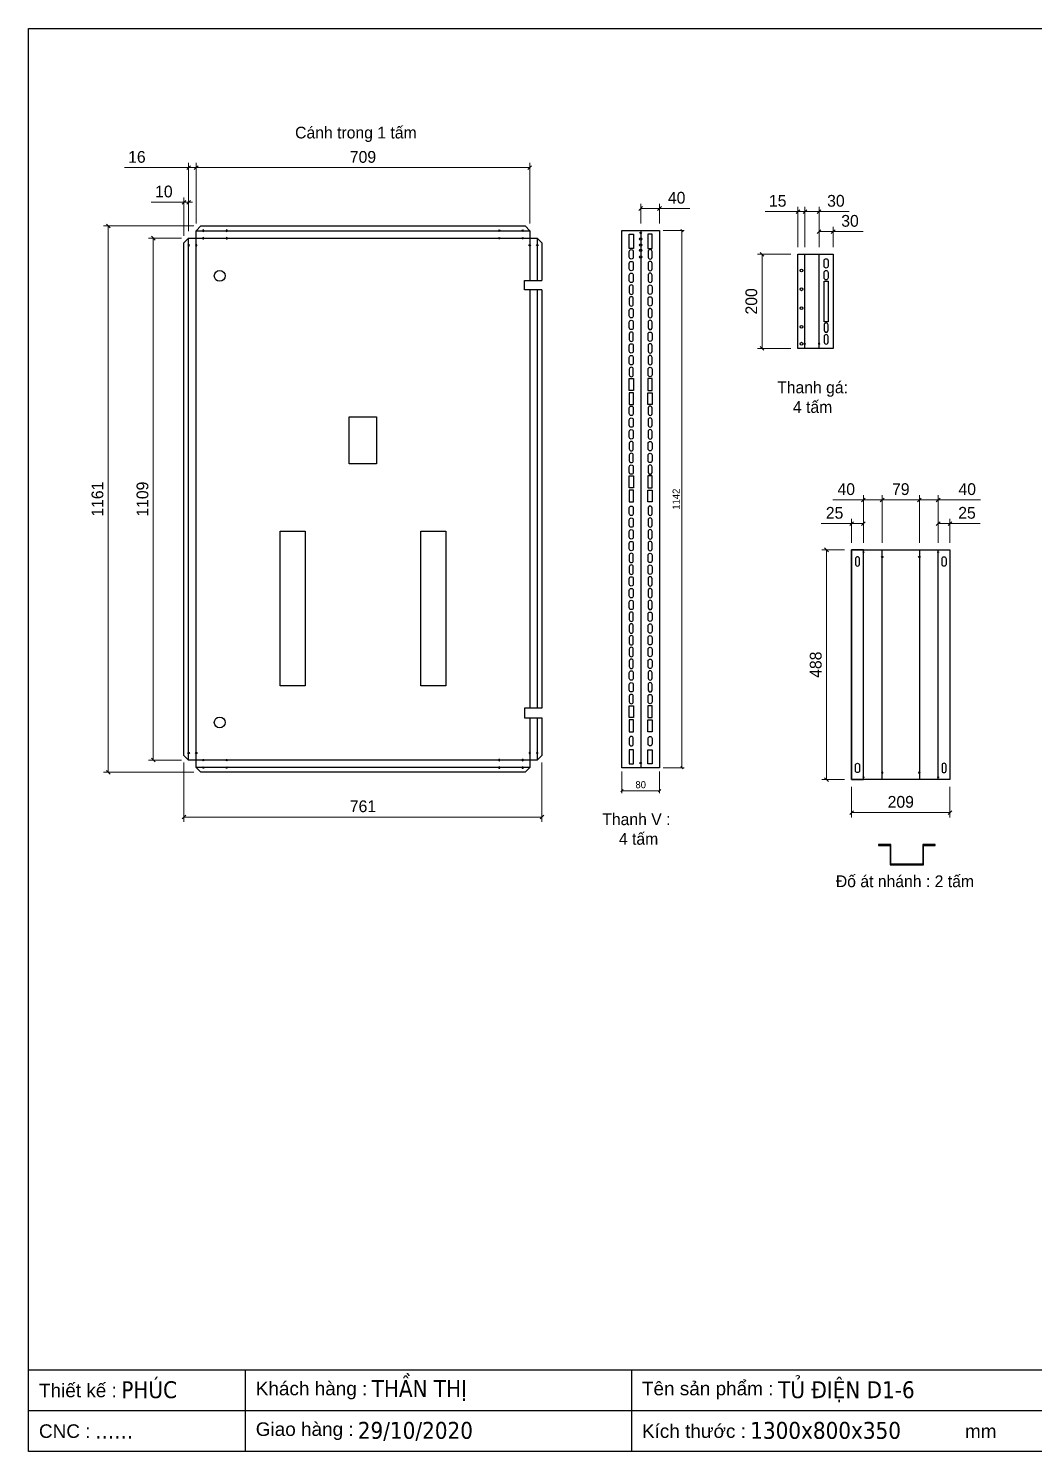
# Model space of a CAD drawing. Header units: millimetres. Extents: x 0 to 4277, y 0 to 3024.
# Drawn here: x 0 to 2138, y 0 to 3024 of the extents above; entities that cross this region are included whole.
import ezdxf
from ezdxf.enums import TextEntityAlignment as Align

# ---------------------------------------------------------------- set-up
doc = ezdxf.new("R2010")
doc.units = ezdxf.units.MM
doc.layers.add('CNC', color=7, linetype='Continuous')
doc.layers.add('DIM', color=253, linetype='Continuous')
doc.styles.add('Arial', font='arial.ttf')
doc.styles.add('Tahoma (Input Text)', font='tahoma.ttf')
doc.dimstyles.new('Dim-15', dxfattribs={"dimtxt": 15, "dimasz": 5, "dimexe": 5, "dimexo": 8, "dimgap": 5, "dimtad": 1, "dimdec": 0, "dimtxsty": 'Standard', "dimblk": 'OBLIQUE', "dimcen": 10, "dimclrd": 5, "dimclre": 5, "dimclrt": 3, "dimazin": 3, "dimtfac": 1, "dimtdec": 0, "dimtmove": 0, "dimatfit": 3, "dimldrblk": 'OBLIQUE', "dimlwd": 9, "dimlwe": 9})
doc.dimstyles.new('Dim-25', dxfattribs={"dimtxt": 25, "dimasz": 8, "dimexe": 10, "dimexo": 15, "dimgap": 10, "dimtad": 1, "dimdec": 0, "dimtxsty": 'Standard', "dimblk": 'OBLIQUE', "dimcen": 10, "dimclrd": 5, "dimclre": 5, "dimclrt": 3, "dimazin": 3, "dimtfac": 1, "dimtdec": 0, "dimtmove": 0, "dimatfit": 3, "dimldrblk": 'OBLIQUE', "dimlwd": 9, "dimlwe": 9})

# ---------------------------------------------------------------- blocks, each defined once
blk = doc.blocks.new('khungtenAsean2')
at = {"color": 7}
for p, q in [((2970, -1980), (0, -1980)), ((320, -1980), (320, -2100)), ((890, -1980), (890, -2100)), ((2020, -2040), (0, -2040))]:
    blk.add_line(p, q, dxfattribs=at)
blk.add_lwpolyline([(0, 0), (2970, 0), (2970, -2100), (0, -2100)], close=True, dxfattribs=at)
at = {"color": 2, "char_height": 20, "width": 917.634, "attachment_point": 4, "style": 'Arial'}
for s, insert in [('  Tên sản phẩm :', (890, -2010)), ('  Thiết kế :', (0, -2010)), ('  Khách hàng :', (320, -2010)), ('  Giao hàng :', (320, -2070)), ('  CNC :', (0, -2070)), ('  Kích thước :', (890, -2070)), ('mm', (1382.3, -2070))]:
    blk.add_mtext(s, dxfattribs=dict(at, insert=insert))
at = {"color": 1, "style": 'Tahoma (Input Text)', "flags": 8}
for tag, p in [('#03', (506.6, -2019.3)), ('#01', (137.1, -2021.3)), ('#05', (1106.6, -2021.3)), ('#07', (1834.7, -2021.3)), ('#09', (2146.7, -2021.3)), ('#02', (98.5, -2081.3)), ('#04', (486.1, -2081.3)), ('#06', (1065.3, -2081.3)), ('#08', (1817.4, -2081.3)), ('#10', (2146.7, -2081.3))]:
    blk.add_attdef(tag, p, '', height=25, dxfattribs=at)
blk.add_attdef('#11', text='', height=25, dxfattribs=at).set_placement((2915, -2067.3), align=Align.CENTER)
blk = doc.blocks.new('*D1')
at = {"color": 0, "linetype": 'ByBlock', "lineweight": -2}
for p, q in [((336.5, 2724.2), (344.5, 2732.2)), ((360.5, 2732.2), (352.5, 2724.2))]:
    blk.add_line(p, q, dxfattribs=at)
at = {"layer": 'Defpoints', "color": 0, "transparency": 16777216}
for p in [(356.5, 2728.2), (340.5, 2578.3), (356.5, 2594.3)]:
    blk.add_point(p, dxfattribs=at)
at = {"layer": 'DIM', "color": 5, "lineweight": 9, "transparency": 16777216}
for p, q in [((340.5, 2728.2), (203.8, 2728.2)), ((340.5, 2593.3), (340.5, 2738.2)), ((356.5, 2728.2), (340.5, 2728.2)), ((356.5, 2609.3), (356.5, 2738.2)), ((356.5, 2728.2), (364.5, 2728.2))]:
    blk.add_line(p, q, dxfattribs=at)
at = {"layer": 'DIM', "color": 3, "transparency": 16777216, "insert": (230.5, 2750.9), "char_height": 25, "attachment_point": 5}
blk.add_mtext('16', dxfattribs=at)
blk = doc.blocks.new('_Oblique')
at = {"color": 0, "linetype": 'ByBlock', "lineweight": -2}
blk.add_line((-0.5, -0.5), (0.5, 0.5), dxfattribs=at)
blk = doc.blocks.new('f3daunguoc')
at = {"layer": 'CNC', "color": 2, "lineweight": -3}
blk.add_circle((0, 0), 1.5, dxfattribs=at)
blk = doc.blocks.new('*D2')
at = {"color": 0, "linetype": 'ByBlock', "lineweight": -2}
for p, q in [((269.2, 2574.3), (261.2, 2582.3)), ((261.2, 1473.3), (269.2, 1465.3))]:
    blk.add_line(p, q, dxfattribs=at)
at = {"layer": 'Defpoints', "color": 0, "transparency": 16777216}
for p in [(340.5, 2578.3), (265.2, 1469.3), (340.5, 1469.3)]:
    blk.add_point(p, dxfattribs=at)
at = {"layer": 'DIM', "color": 5, "lineweight": 9, "transparency": 16777216}
for p, q in [((325.5, 2578.3), (255.2, 2578.3)), ((265.2, 2578.3), (265.2, 1469.3)), ((325.5, 1469.3), (255.2, 1469.3))]:
    blk.add_line(p, q, dxfattribs=at)
at = {"layer": 'DIM', "color": 3, "transparency": 16777216, "insert": (242.5, 2023.8), "char_height": 25, "attachment_point": 5, "rotation": 90}
blk.add_mtext('1109', dxfattribs=at)
blk = doc.blocks.new('*D3')
at = {"color": 0, "linetype": 'ByBlock', "lineweight": -2}
for p, q in [((173.6, 2600.3), (165.6, 2608.3)), ((165.6, 1447.3), (173.6, 1439.3))]:
    blk.add_line(p, q, dxfattribs=at)
at = {"layer": 'Defpoints', "color": 0, "transparency": 16777216}
for p in [(169.6, 2604.3), (366.5, 2604.3), (366.5, 1443.3)]:
    blk.add_point(p, dxfattribs=at)
at = {"layer": 'DIM', "color": 5, "lineweight": 9, "transparency": 16777216}
for p, q in [((351.5, 2604.3), (159.6, 2604.3)), ((169.6, 1443.3), (169.6, 2604.3)), ((351.5, 1443.3), (159.6, 1443.3))]:
    blk.add_line(p, q, dxfattribs=at)
at = {"layer": 'DIM', "color": 3, "transparency": 16777216, "insert": (146.8, 2023.8), "char_height": 25, "attachment_point": 5, "rotation": 90}
blk.add_mtext('1161', dxfattribs=at)
blk = doc.blocks.new('*D4')
at = {"color": 0, "linetype": 'ByBlock', "lineweight": -2}
for p, q in [((334.5, 1352.2), (326.5, 1344.2)), ((1087.5, 1344.2), (1095.5, 1352.2))]:
    blk.add_line(p, q, dxfattribs=at)
at = {"layer": 'Defpoints', "color": 0, "transparency": 16777216}
for p in [(330.5, 1479.3), (1091.5, 1479.3), (1091.5, 1348.2)]:
    blk.add_point(p, dxfattribs=at)
at = {"layer": 'DIM', "color": 5, "lineweight": 9, "transparency": 16777216}
for p, q in [((330.5, 1464.3), (330.5, 1338.2)), ((1091.5, 1464.3), (1091.5, 1338.2)), ((330.5, 1348.2), (1091.5, 1348.2))]:
    blk.add_line(p, q, dxfattribs=at)
at = {"layer": 'DIM', "color": 3, "transparency": 16777216, "insert": (711, 1371), "char_height": 25, "attachment_point": 5}
blk.add_mtext('761', dxfattribs=at)
blk = doc.blocks.new('*D5')
at = {"color": 0, "linetype": 'ByBlock', "lineweight": -2}
for p, q in [((360.5, 2732.2), (352.5, 2724.2)), ((1061.5, 2724.2), (1069.5, 2732.2))]:
    blk.add_line(p, q, dxfattribs=at)
at = {"layer": 'Defpoints', "color": 0, "transparency": 16777216}
for p in [(1065.5, 2728.2), (356.5, 2594.3), (1065.5, 2594.3)]:
    blk.add_point(p, dxfattribs=at)
at = {"layer": 'DIM', "color": 5, "lineweight": 9, "transparency": 16777216}
for p, q in [((356.5, 2609.3), (356.5, 2738.2)), ((356.5, 2728.2), (1065.5, 2728.2)), ((1065.5, 2609.3), (1065.5, 2738.2))]:
    blk.add_line(p, q, dxfattribs=at)
at = {"layer": 'DIM', "color": 3, "transparency": 16777216, "insert": (711, 2750.9), "char_height": 25, "attachment_point": 5}
blk.add_mtext('709', dxfattribs=at)
blk = doc.blocks.new('*D6')
at = {"color": 0, "linetype": 'ByBlock', "lineweight": -2}
for p, q in [((1391.5, 2592.1), (1386.5, 2597.1)), ((1386.5, 1455.6), (1391.5, 1450.6))]:
    blk.add_line(p, q, dxfattribs=at)
at = {"layer": 'Defpoints', "color": 0, "transparency": 16777216}
for p in [(1341.3, 2594.6), (1341.3, 1453.1), (1389, 1453.1)]:
    blk.add_point(p, dxfattribs=at)
at = {"layer": 'DIM', "color": 5, "lineweight": 9, "transparency": 16777216}
for p, q in [((1349.3, 2594.6), (1394, 2594.6)), ((1389, 2594.6), (1389, 1453.1)), ((1349.3, 1453.1), (1394, 1453.1))]:
    blk.add_line(p, q, dxfattribs=at)
at = {"layer": 'DIM', "color": 3, "transparency": 16777216, "insert": (1376.5, 2023.8), "char_height": 15, "attachment_point": 5, "rotation": 90}
blk.add_mtext('1142', dxfattribs=at)
blk = doc.blocks.new('*D7')
at = {"color": 0, "linetype": 'ByBlock', "lineweight": -2}
for p, q in [((1263.8, 1406.8), (1258.8, 1401.8)), ((1338.8, 1401.8), (1343.8, 1406.8))]:
    blk.add_line(p, q, dxfattribs=at)
at = {"layer": 'Defpoints', "color": 0, "transparency": 16777216}
for p in [(1261.3, 1453.1), (1341.3, 1453.1), (1341.3, 1404.3)]:
    blk.add_point(p, dxfattribs=at)
at = {"layer": 'DIM', "color": 5, "lineweight": 9, "transparency": 16777216}
for p, q in [((1261.3, 1445.1), (1261.3, 1399.3)), ((1341.3, 1445.1), (1341.3, 1399.3)), ((1261.3, 1404.3), (1341.3, 1404.3))]:
    blk.add_line(p, q, dxfattribs=at)
at = {"layer": 'DIM', "color": 3, "transparency": 16777216, "insert": (1301.3, 1416.9), "char_height": 15, "attachment_point": 5}
blk.add_mtext('80', dxfattribs=at)
blk = doc.blocks.new('ovan8.5x20')
at = {"layer": 'CNC', "color": 2, "lineweight": -3}
for p, q in [((5.7, 4.2), (-5.8, 4.2)), ((-5.8, -4.2), (5.7, -4.2))]:
    blk.add_line(p, q, dxfattribs=at)
for centre, start, end in [((-5.8, 0), 90, 270), ((5.7, 0), 270, 90)]:
    blk.add_arc(centre, 4.25, start, end, dxfattribs=at)
blk = doc.blocks.new('*D8')
at = {"color": 0, "linetype": 'ByBlock', "lineweight": -2}
for p, q in [((1305.3, 2645.4), (1297.3, 2637.4)), ((1337.3, 2637.4), (1345.3, 2645.4))]:
    blk.add_line(p, q, dxfattribs=at)
at = {"layer": 'Defpoints', "color": 0, "transparency": 16777216}
for p in [(1341.3, 2641.4), (1301.3, 2594.6), (1341.3, 2594.6)]:
    blk.add_point(p, dxfattribs=at)
at = {"layer": 'DIM', "color": 5, "lineweight": 9, "transparency": 16777216}
for p, q in [((1301.3, 2609.6), (1301.3, 2651.4)), ((1301.3, 2641.4), (1341.3, 2641.4)), ((1341.3, 2609.6), (1341.3, 2651.4)), ((1341.3, 2641.4), (1406, 2641.4))]:
    blk.add_line(p, q, dxfattribs=at)
at = {"layer": 'DIM', "color": 3, "transparency": 16777216, "insert": (1377.7, 2664.1), "char_height": 25, "attachment_point": 5}
blk.add_mtext('40', dxfattribs=at)
blk = doc.blocks.new('f2dauxuoi')
at = {"layer": 'CNC', "color": 2, "lineweight": -3}
blk.add_circle((0, 0), 1, dxfattribs=at)
blk = doc.blocks.new('*D9')
at = {"color": 0, "linetype": 'ByBlock', "lineweight": -2}
for p, q in [((1631.4, 2630.8), (1639.4, 2638.8)), ((1654.4, 2638.8), (1646.4, 2630.8))]:
    blk.add_line(p, q, dxfattribs=at)
at = {"layer": 'Defpoints', "color": 0, "transparency": 16777216}
for p in [(1635.4, 2634.8), (1635.4, 2544.1), (1650.4, 2544.1)]:
    blk.add_point(p, dxfattribs=at)
at = {"layer": 'DIM', "color": 5, "lineweight": 9, "transparency": 16777216}
for p, q in [((1635.4, 2634.8), (1565.7, 2634.8)), ((1635.4, 2559.1), (1635.4, 2644.8)), ((1650.4, 2634.8), (1635.4, 2634.8)), ((1650.4, 2559.1), (1650.4, 2644.8)), ((1650.4, 2634.8), (1658.4, 2634.8))]:
    blk.add_line(p, q, dxfattribs=at)
at = {"layer": 'DIM', "color": 3, "transparency": 16777216, "insert": (1592.5, 2657.6), "char_height": 25, "attachment_point": 5}
blk.add_mtext('15', dxfattribs=at)
blk = doc.blocks.new('*D10')
at = {"color": 0, "linetype": 'ByBlock', "lineweight": -2}
for p, q in [((1654.4, 2638.8), (1646.4, 2630.8)), ((1676.4, 2630.8), (1684.4, 2638.8))]:
    blk.add_line(p, q, dxfattribs=at)
at = {"layer": 'Defpoints', "color": 0, "transparency": 16777216}
for p in [(1680.4, 2634.8), (1650.4, 2544.1), (1680.4, 2544.1)]:
    blk.add_point(p, dxfattribs=at)
at = {"layer": 'DIM', "color": 5, "lineweight": 9, "transparency": 16777216}
for p, q in [((1650.4, 2559.1), (1650.4, 2644.8)), ((1650.4, 2634.8), (1680.4, 2634.8)), ((1680.4, 2559.1), (1680.4, 2644.8)), ((1680.4, 2634.8), (1744.1, 2634.8))]:
    blk.add_line(p, q, dxfattribs=at)
at = {"layer": 'DIM', "color": 3, "transparency": 16777216, "insert": (1716.2, 2657.6), "char_height": 25, "attachment_point": 5}
blk.add_mtext('30', dxfattribs=at)
blk = doc.blocks.new('*D11')
at = {"color": 0, "linetype": 'ByBlock', "lineweight": -2}
for p, q in [((1684.4, 2596.2), (1676.4, 2588.2)), ((1706.4, 2588.2), (1714.4, 2596.2))]:
    blk.add_line(p, q, dxfattribs=at)
at = {"layer": 'Defpoints', "color": 0, "transparency": 16777216}
for p in [(1710.4, 2592.2), (1680.4, 2544.1), (1710.4, 2544.1)]:
    blk.add_point(p, dxfattribs=at)
at = {"layer": 'DIM', "color": 5, "lineweight": 9, "transparency": 16777216}
for p, q in [((1680.4, 2559.1), (1680.4, 2602.2)), ((1710.4, 2559.1), (1710.4, 2602.2)), ((1680.4, 2592.2), (1710.4, 2592.2)), ((1710.4, 2592.2), (1774.1, 2592.2))]:
    blk.add_line(p, q, dxfattribs=at)
at = {"layer": 'DIM', "color": 3, "transparency": 16777216, "insert": (1746.2, 2615), "char_height": 25, "attachment_point": 5}
blk.add_mtext('30', dxfattribs=at)
blk = doc.blocks.new('*D12')
at = {"color": 0, "linetype": 'ByBlock', "lineweight": -2}
for p, q in [((1563.3, 2540.1), (1555.3, 2548.1)), ((1555.3, 2348.1), (1563.3, 2340.1))]:
    blk.add_line(p, q, dxfattribs=at)
at = {"layer": 'Defpoints', "color": 0, "transparency": 16777216}
for p in [(1635.4, 2544.1), (1559.3, 2344.1), (1635.4, 2344.1)]:
    blk.add_point(p, dxfattribs=at)
at = {"layer": 'DIM', "color": 5, "lineweight": 9, "transparency": 16777216}
for p, q in [((1620.4, 2544.1), (1549.3, 2544.1)), ((1559.3, 2544.1), (1559.3, 2344.1)), ((1620.4, 2344.1), (1549.3, 2344.1))]:
    blk.add_line(p, q, dxfattribs=at)
at = {"layer": 'DIM', "color": 3, "transparency": 16777216, "insert": (1536.5, 2444.1), "char_height": 25, "attachment_point": 5, "rotation": 90}
blk.add_mtext('200', dxfattribs=at)
blk = doc.blocks.new('*D28')
at = {"color": 0, "linetype": 'ByBlock', "lineweight": -2}
for p, q in [((1937.6, 1975.9), (1929.6, 1967.9)), ((1954.6, 1967.9), (1962.6, 1975.9))]:
    blk.add_line(p, q, dxfattribs=at)
at = {"layer": 'Defpoints', "color": 0, "transparency": 16777216}
for p in [(1958.6, 1971.9), (1933.6, 1916.2), (1958.6, 1916.2)]:
    blk.add_point(p, dxfattribs=at)
at = {"layer": 'DIM', "color": 5, "lineweight": 9, "transparency": 16777216}
for p, q in [((1933.6, 1931.2), (1933.6, 1981.9)), ((1933.6, 1971.9), (1958.6, 1971.9)), ((1958.6, 1931.2), (1958.6, 1981.9)), ((1958.6, 1971.9), (2023, 1971.9))]:
    blk.add_line(p, q, dxfattribs=at)
at = {"layer": 'DIM', "color": 3, "transparency": 16777216, "insert": (1994.8, 1994.6), "char_height": 25, "attachment_point": 5}
blk.add_mtext('25', dxfattribs=at)
blk = doc.blocks.new('*D29')
at = {"color": 0, "linetype": 'ByBlock', "lineweight": -2}
for p, q in [((1897.6, 2026.1), (1889.6, 2018.1)), ((1929.6, 2018.1), (1937.6, 2026.1))]:
    blk.add_line(p, q, dxfattribs=at)
at = {"layer": 'Defpoints', "color": 0, "transparency": 16777216}
for p in [(1893.6, 2022.1), (1893.6, 1916.2), (1933.6, 1916.2)]:
    blk.add_point(p, dxfattribs=at)
at = {"layer": 'DIM', "color": 5, "lineweight": 9, "transparency": 16777216}
for p, q in [((1893.6, 1931.2), (1893.6, 2032.1)), ((1933.6, 1931.2), (1933.6, 2032.1)), ((1893.6, 2022.1), (1933.6, 2022.1)), ((1933.6, 2022.1), (2023.7, 2022.1))]:
    blk.add_line(p, q, dxfattribs=at)
at = {"layer": 'DIM', "color": 3, "transparency": 16777216, "insert": (1995.3, 2044.9), "char_height": 25, "attachment_point": 5}
blk.add_mtext('40', dxfattribs=at)
blk = doc.blocks.new('*D30')
at = {"color": 0, "linetype": 'ByBlock', "lineweight": -2}
for p, q in [((1818.6, 2026.1), (1810.6, 2018.1)), ((1889.6, 2018.1), (1897.6, 2026.1))]:
    blk.add_line(p, q, dxfattribs=at)
at = {"layer": 'Defpoints', "color": 0, "transparency": 16777216}
for p in [(1814.6, 2022.1), (1814.6, 1916.2), (1893.6, 1916.2)]:
    blk.add_point(p, dxfattribs=at)
at = {"layer": 'DIM', "color": 5, "lineweight": 9, "transparency": 16777216}
for p, q in [((1814.6, 1931.2), (1814.6, 2032.1)), ((1893.6, 1931.2), (1893.6, 2032.1)), ((1893.6, 2022.1), (1814.6, 2022.1))]:
    blk.add_line(p, q, dxfattribs=at)
at = {"layer": 'DIM', "color": 3, "transparency": 16777216, "insert": (1854.1, 2044.9), "char_height": 25, "attachment_point": 5}
blk.add_mtext('79', dxfattribs=at)
blk = doc.blocks.new('*D31')
at = {"color": 0, "linetype": 'ByBlock', "lineweight": -2}
for p, q in [((1778.6, 2026.1), (1770.6, 2018.1)), ((1810.6, 2018.1), (1818.6, 2026.1))]:
    blk.add_line(p, q, dxfattribs=at)
at = {"layer": 'Defpoints', "color": 0, "transparency": 16777216}
for p in [(1774.6, 2022.1), (1774.6, 1916.2), (1814.6, 1916.2)]:
    blk.add_point(p, dxfattribs=at)
at = {"layer": 'DIM', "color": 5, "lineweight": 9, "transparency": 16777216}
for p, q in [((1774.6, 1931.2), (1774.6, 2032.1)), ((1814.6, 1931.2), (1814.6, 2032.1)), ((1774.6, 2022.1), (1709.8, 2022.1)), ((1814.6, 2022.1), (1774.6, 2022.1))]:
    blk.add_line(p, q, dxfattribs=at)
at = {"layer": 'DIM', "color": 3, "transparency": 16777216, "insert": (1738.2, 2044.9), "char_height": 25, "attachment_point": 5}
blk.add_mtext('40', dxfattribs=at)
blk = doc.blocks.new('*D32')
at = {"color": 0, "linetype": 'ByBlock', "lineweight": -2}
for p, q in [((1753.6, 1975.9), (1745.6, 1967.9)), ((1770.6, 1967.9), (1778.6, 1975.9))]:
    blk.add_line(p, q, dxfattribs=at)
at = {"layer": 'Defpoints', "color": 0, "transparency": 16777216}
for p in [(1749.6, 1971.9), (1749.6, 1916.2), (1774.6, 1916.2)]:
    blk.add_point(p, dxfattribs=at)
at = {"layer": 'DIM', "color": 5, "lineweight": 9, "transparency": 16777216}
for p, q in [((1749.6, 1971.9), (1685.2, 1971.9)), ((1749.6, 1931.2), (1749.6, 1981.9)), ((1774.6, 1971.9), (1749.6, 1971.9)), ((1774.6, 1931.2), (1774.6, 1981.9))]:
    blk.add_line(p, q, dxfattribs=at)
at = {"layer": 'DIM', "color": 3, "transparency": 16777216, "insert": (1713.4, 1994.6), "char_height": 25, "attachment_point": 5}
blk.add_mtext('25', dxfattribs=at)
blk = doc.blocks.new('*D33')
at = {"color": 0, "linetype": 'ByBlock', "lineweight": -2}
for p, q in [((1700.2, 1912.2), (1692.2, 1920.2)), ((1692.2, 1431.8), (1700.2, 1423.8))]:
    blk.add_line(p, q, dxfattribs=at)
at = {"layer": 'Defpoints', "color": 0, "transparency": 16777216}
for p in [(1749.6, 1916.2), (1696.2, 1427.8), (1749.6, 1427.8)]:
    blk.add_point(p, dxfattribs=at)
at = {"layer": 'DIM', "color": 5, "lineweight": 9, "transparency": 16777216}
for p, q in [((1734.6, 1916.2), (1686.2, 1916.2)), ((1696.2, 1916.2), (1696.2, 1427.8)), ((1734.6, 1427.8), (1686.2, 1427.8))]:
    blk.add_line(p, q, dxfattribs=at)
at = {"layer": 'DIM', "color": 3, "transparency": 16777216, "insert": (1673.4, 1672), "char_height": 25, "attachment_point": 5, "rotation": 90}
blk.add_mtext('488', dxfattribs=at)
blk = doc.blocks.new('*D34')
at = {"color": 0, "linetype": 'ByBlock', "lineweight": -2}
for p, q in [((1753.6, 1361.6), (1745.6, 1353.6)), ((1954.6, 1353.6), (1962.6, 1361.6))]:
    blk.add_line(p, q, dxfattribs=at)
at = {"layer": 'Defpoints', "color": 0, "transparency": 16777216}
for p in [(1749.6, 1427.8), (1958.6, 1427.8), (1958.6, 1357.6)]:
    blk.add_point(p, dxfattribs=at)
at = {"layer": 'DIM', "color": 5, "lineweight": 9, "transparency": 16777216}
for p, q in [((1749.6, 1412.8), (1749.6, 1347.6)), ((1958.6, 1412.8), (1958.6, 1347.6)), ((1749.6, 1357.6), (1958.6, 1357.6))]:
    blk.add_line(p, q, dxfattribs=at)
at = {"layer": 'DIM', "color": 3, "transparency": 16777216, "insert": (1854.1, 1380.4), "char_height": 25, "attachment_point": 5}
blk.add_mtext('209', dxfattribs=at)
blk = doc.blocks.new('*D40')
at = {"color": 0, "linetype": 'ByBlock', "lineweight": -2}
for p, q in [((326.5, 2650.7), (334.5, 2658.7)), ((344.5, 2658.7), (336.5, 2650.7))]:
    blk.add_line(p, q, dxfattribs=at)
at = {"layer": 'Defpoints', "color": 0, "transparency": 16777216}
for p in [(330.5, 2654.7), (340.5, 2578.3), (330.5, 2568.3)]:
    blk.add_point(p, dxfattribs=at)
at = {"layer": 'DIM', "color": 5, "lineweight": 9, "transparency": 16777216}
for p, q in [((330.5, 2583.3), (330.5, 2664.7)), ((340.5, 2593.3), (340.5, 2664.7)), ((330.5, 2654.7), (261.1, 2654.7)), ((340.5, 2654.7), (330.5, 2654.7)), ((340.5, 2654.7), (348.5, 2654.7))]:
    blk.add_line(p, q, dxfattribs=at)
at = {"layer": 'DIM', "color": 3, "transparency": 16777216, "insert": (287.8, 2677.4), "char_height": 25, "attachment_point": 5}
blk.add_mtext('10', dxfattribs=at)

msp = doc.modelspace()

# ---------------------------------------------------------------- linework, layer by layer
at = {"color": 7}
for p, q in [((1301.3, 2594.6), (1301.3, 1453.1)), ((1635.4, 2544.1), (1710.4, 2544.1)), ((1635.4, 2344.1), (1635.4, 2544.1)), ((1650.4, 2344.1), (1650.4, 2544.1)), ((1680.4, 2344.1), (1680.4, 2544.1)), ((1710.4, 2544.1), (1710.4, 2344.1)), ((1710.4, 2344.1), (1635.4, 2344.1))]:
    msp.add_line(p, q, dxfattribs=at)
for points in [[(1091.5, 1559.3), (1091.5, 1479.3), (1081.5, 1469.3), (1065.5, 1469.3), (1065.5, 1453.3), (1055.5, 1443.3), (366.5, 1443.3), (356.5, 1453.3), (356.5, 1469.3), (340.5, 1469.3), (330.5, 1479.3), (330.5, 2568.3), (340.5, 2578.3), (356.5, 2578.3), (356.5, 2594.3), (366.5, 2604.3), (1055.5, 2604.3), (1065.5, 2594.3), (1065.5, 2578.3), (1081.5, 2578.3), (1091.5, 2568.3), (1091.5, 2488.3)], [(340.5, 1469.3), (340.5, 2578.3)], [(356.5, 2594.3), (1065.5, 2594.3)], [(1065.5, 1559.3), (1065.5, 1469.3), (356.5, 1469.3), (356.5, 2578.3), (1065.5, 2578.3), (1065.5, 2488.3)], [(1081.5, 2578.3), (1081.5, 2488.3)], [(1065.5, 2468.3), (1065.5, 1579.3)], [(1081.5, 2468.3), (1081.5, 1579.3)], [(1091.5, 2468.3), (1091.5, 1579.3)], [(1081.5, 1559.3), (1081.5, 1469.3)], [(1065.5, 1453.3), (356.5, 1453.3)]]:
    msp.add_lwpolyline(points, dxfattribs=at)
msp.add_lwpolyline([(1261.3, 2594.6), (1341.3, 2594.6), (1341.3, 1453.1), (1261.3, 1453.1)], close=True, dxfattribs=at)
at = {"color": 2}
for points in [[(1276.8, 2556.6), (1276.8, 2586.6), (1285.8, 2586.6), (1285.8, 2556.6)], [(1325.8, 2556.6), (1325.8, 2586.6), (1316.8, 2586.6), (1316.8, 2556.6)], [(1690.9, 2487.3), (1699.9, 2487.3), (1699.9, 2400.8), (1690.9, 2400.8)], [(1276.8, 2255), (1276.8, 2280), (1285.8, 2280), (1285.8, 2255)], [(1325.8, 2255), (1325.8, 2280), (1316.8, 2280), (1316.8, 2255)], [(1276.8, 2250), (1276.8, 2225), (1285.8, 2225), (1285.8, 2250)], [(1325.8, 2250), (1325.8, 2225), (1316.8, 2225), (1316.8, 2250)], [(682, 2199), (740, 2199), (740, 2099), (682, 2099)], [(1276.8, 2048), (1276.8, 2073), (1285.8, 2073), (1285.8, 2048)], [(1325.8, 2048), (1325.8, 2073), (1316.8, 2073), (1316.8, 2048)], [(1276.8, 2043), (1276.8, 2018), (1285.8, 2018), (1285.8, 2043)], [(1325.8, 2043), (1325.8, 2018), (1316.8, 2018), (1316.8, 2043)], [(535, 1955.7), (588, 1955.7), (588, 1627.3), (535, 1627.3)], [(834, 1955.7), (887, 1955.7), (887, 1627.3), (834, 1627.3)], [(1749.6, 1916.2), (1958.6, 1916.2), (1958.6, 1427.8), (1749.6, 1427.8)], [(1814.6, 1916.2), (1893.6, 1916.2), (1893.6, 1427.8), (1814.6, 1427.8)], [(1276.8, 1559.6), (1276.8, 1584.6), (1285.8, 1584.6), (1285.8, 1559.6)], [(1325.8, 1559.6), (1325.8, 1584.6), (1316.8, 1584.6), (1316.8, 1559.6)], [(1276.8, 1554.6), (1276.8, 1529.6), (1285.8, 1529.6), (1285.8, 1554.6)], [(1325.8, 1554.6), (1325.8, 1529.6), (1316.8, 1529.6), (1316.8, 1554.6)], [(1276.8, 1491.1), (1276.8, 1461.1), (1285.8, 1461.1), (1285.8, 1491.1)], [(1325.8, 1491.1), (1325.8, 1461.1), (1316.8, 1461.1), (1316.8, 1491.1)]]:
    msp.add_lwpolyline(points, close=True, dxfattribs=at)
for points in [[(1091.5, 2468.3), (1054.5, 2468.3), (1054.5, 2488.3), (1091.5, 2488.3)], [(1091.5, 1579.3), (1054.5, 1579.3), (1054.5, 1559.3), (1091.5, 1559.3)]]:
    msp.add_lwpolyline(points, dxfattribs=at)
at = {"color": 8}
for points in [[(1774.6, 1916.2), (1749.6, 1916.2), (1749.6, 1427.8), (1774.6, 1427.8)], [(1933.6, 1916.2), (1958.6, 1916.2), (1958.6, 1427.8), (1933.6, 1427.8)], [(1806.6, 1288.1), (1831.6, 1288.1), (1831.6, 1246.6), (1902.3, 1246.6), (1902.3, 1288.1), (1927.3, 1288.1), (1927.3, 1289.6), (1900.8, 1289.6), (1900.8, 1248.1), (1833.1, 1248.1), (1833.1, 1289.6), (1806.6, 1289.6)]]:
    msp.add_lwpolyline(points, close=True, dxfattribs=at)
at = {"color": 2}
for centre, radius in [((1301.3, 2576.4), 2.5), ((1301.3, 2589.6), 1.5), ((1301.3, 2563.6), 2.5), ((1301.3, 2552.2), 2.5), ((1301.3, 2538.5), 2.5), ((1642.9, 2509.8), 3), ((406.5, 2498.3), 11.5), ((1642.9, 2469.8), 3), ((1642.9, 2429.8), 3), ((1642.9, 2389.8), 3), ((1642.9, 2354.1), 3), ((1774.6, 1911.2), 1), ((1933.6, 1911.2), 1), ((406.5, 1549.3), 11.5), ((1301.3, 1463.1), 1.5), ((1774.6, 1432.8), 1), ((1933.6, 1432.8), 1)]:
    msp.add_circle(centre, radius, dxfattribs=at)

# ---------------------------------------------------------------- block references
ref = msp.add_blockref('khungtenAsean2', (0, 3024), dxfattribs=dict(xscale=1.440000000002328, yscale=1.440000000002328, zscale=1.440000000002328))
ref.add_attrib('#06', '1300x800x350', (1534.1, 27), dxfattribs={"color": 1, "height": 36, "style": 'Tahoma (Input Text)'})
ref.add_attrib('#05', 'TỦ ĐIỆN D1-6', (1593.5, 113.4), dxfattribs={"color": 1, "height": 36, "style": 'Tahoma (Input Text)'})
ref.add_attrib('#04', '29/10/2020', (700, 27), dxfattribs={"color": 1, "height": 36, "style": 'Tahoma (Input Text)'})
ref.add_attrib('#03', 'THẦN THỊ', (729.5, 116.2), dxfattribs={"color": 1, "height": 36, "style": 'Tahoma (Input Text)'})
ref.add_attrib('#02', '......', (141.8, 27), dxfattribs={"color": 1, "height": 36, "style": 'Tahoma (Input Text)'})
ref.add_attrib('#01', 'PHÚC', (197.4, 113.4), dxfattribs={"color": 1, "height": 36, "style": 'Tahoma (Input Text)'})
at = {"lineweight": -3, "xscale": -1}
for p, rotation in [((371.5, 2594.3), 180), ((371.5, 2578.3), 180), ((421.5, 2594.3), 180), ((421.5, 2578.3), 180), ((340.5, 2563.3), 180), ((356.5, 2563.3), 180), ((1680.4, 2354.1), 270)]:
    msp.add_blockref('f3daunguoc', p, dxfattribs=dict(at, rotation=rotation))
at = {"lineweight": -3, "rotation": 180}
for name, p in [('f3daunguoc', (1000.5, 2594.3)), ('f3daunguoc', (1000.5, 2578.3)), ('f3daunguoc', (1050.5, 2594.3)), ('f3daunguoc', (1050.5, 2578.3)), ('f3daunguoc', (1065.5, 2563.3)), ('f3daunguoc', (1081.5, 2563.3)), ('f2dauxuoi', (1650.4, 2354.1)), ('f3daunguoc', (1814.6, 1901.2)), ('f3daunguoc', (1893.6, 1901.2))]:
    msp.add_blockref(name, p, dxfattribs=at)
at = {"lineweight": -3}
for p in [(340.5, 1484.3), (356.5, 1484.3), (371.5, 1469.3), (371.5, 1453.3), (421.5, 1469.3), (421.5, 1453.3)]:
    msp.add_blockref('f3daunguoc', p, dxfattribs=at)
at = {"lineweight": -3, "xscale": -1}
for p in [(1065.5, 1484.3), (1081.5, 1484.3), (1000.5, 1469.3), (1000.5, 1453.3), (1050.5, 1469.3), (1050.5, 1453.3), (1814.6, 1442.8), (1893.6, 1442.8)]:
    msp.add_blockref('f3daunguoc', p, dxfattribs=at)
at = {"layer": 'CNC', "lineweight": -3, "xscale": -1}
for p, rotation in [((1281.3, 2544), 90), ((1281.3, 2519), 90), ((1695.4, 2524.8), 270), ((1281.3, 2494), 90), ((1695.4, 2499.8), 270), ((1321.3, 2469), 270), ((1321.3, 2444), 270), ((1281.3, 2419), 90), ((1281.3, 2394), 90), ((1321.3, 2369), 270), ((1281.3, 2344), 90), ((1281.3, 2319), 90), ((1321.3, 2294), 270), ((1281.3, 2211.5), 90), ((1281.3, 2186.5), 90), ((1281.3, 2161.5), 90), ((1321.3, 2136.5), 270), ((1321.3, 2111.5), 270), ((1281.3, 2086.5), 90), ((1281.3, 1999), 90), ((1281.3, 1974), 90), ((1281.3, 1949), 90), ((1281.3, 1924), 90), ((1321.3, 1899), 270), ((1321.3, 1874), 270), ((1946.1, 1891.2), 90), ((1281.3, 1849), 90), ((1281.3, 1824), 90), ((1281.3, 1799), 90), ((1321.3, 1774), 270), ((1321.3, 1749), 270), ((1321.3, 1724), 270), ((1321.3, 1699), 270), ((1321.3, 1674), 270), ((1281.3, 1649), 90), ((1281.3, 1624), 90), ((1321.3, 1599), 270), ((1321.3, 1509.5), 270), ((1762.1, 1452.8), 270)]:
    msp.add_blockref('ovan8.5x20', p, dxfattribs=dict(at, rotation=rotation))
at = {"layer": 'CNC', "lineweight": -3}
for p, rotation in [((1321.3, 2544), 270), ((1321.3, 2519), 270), ((1321.3, 2494), 270), ((1281.3, 2469), 90), ((1281.3, 2444), 90), ((1321.3, 2419), 270), ((1321.3, 2394), 270), ((1695.4, 2388.3), 270), ((1281.3, 2369), 90), ((1695.4, 2363.3), 270), ((1321.3, 2344), 270), ((1321.3, 2319), 270), ((1281.3, 2294), 90), ((1321.3, 2211.5), 270), ((1321.3, 2186.5), 270), ((1321.3, 2161.5), 270), ((1281.3, 2136.5), 90), ((1281.3, 2111.5), 90), ((1321.3, 2086.5), 270), ((1321.3, 1999), 270), ((1321.3, 1974), 270), ((1321.3, 1949), 270), ((1281.3, 1899), 90), ((1321.3, 1924), 270), ((1281.3, 1874), 90), ((1762.1, 1891.2), 270), ((1321.3, 1849), 270), ((1321.3, 1824), 270), ((1321.3, 1799), 270), ((1281.3, 1774), 90), ((1281.3, 1749), 90), ((1281.3, 1724), 90), ((1281.3, 1699), 90), ((1281.3, 1674), 90), ((1321.3, 1649), 270), ((1321.3, 1624), 270), ((1281.3, 1599), 90), ((1281.3, 1509.5), 90), ((1946.1, 1452.8), 90)]:
    msp.add_blockref('ovan8.5x20', p, dxfattribs=dict(at, rotation=rotation))

# ---------------------------------------------------------------- texts
at = {"color": 2, "char_height": 25, "width": 775, "attachment_point": 5}
for s, insert in [('Cánh trong 1 tấm', (695.9, 2799)), ('Thanh gá: \\P4 tấm', (1666.6, 2240.3)), ('Thanh V :\\P 4 tấm', (1292.1, 1322.6)), ('Đố át nhánh : 2 tấm', (1862.9, 1211.6))]:
    msp.add_mtext(s, dxfattribs=dict(at, insert=insert))

# ---------------------------------------------------------------- dimensions: what is measured, and where the dimension line sits
at = {"layer": 'DIM', "color": 0}
dim = msp.add_linear_dim(base=(356.5, 2728.2), p1=(340.5, 2578.3), p2=(356.5, 2594.3), dimstyle='Dim-25', dxfattribs=at)
dim.commit()
dim.dimension.update_dxf_attribs({"geometry": '*D1', "text_midpoint": (230.5, 2728.2), "dimtype": 160})
at = {"layer": 'DIM', "color": 2}
for base, p1, p2, picture, middle in [((1065.5, 2728.2), (356.5, 2594.3), (1065.5, 2594.3), '*D5', (711, 2750.9)), ((330.5, 2654.7), (340.5, 2578.3), (330.5, 2568.3), '*D40', (287.8, 2677.4)), ((1341.3, 2641.4), (1301.3, 2594.6), (1341.3, 2594.6), '*D8', (1377.7, 2664.1)), ((1635.4, 2634.8), (1650.4, 2544.1), (1635.4, 2544.1), '*D9', (1592.5, 2657.6)), ((1680.4, 2634.8), (1650.4, 2544.1), (1680.4, 2544.1), '*D10', (1716.2, 2657.6)), ((1710.4, 2592.2), (1680.4, 2544.1), (1710.4, 2544.1), '*D11', (1746.2, 2615)), ((1774.6, 2022.1), (1814.6, 1916.2), (1774.6, 1916.2), '*D31', (1738.2, 2044.9)), ((1814.6, 2022.1), (1893.6, 1916.2), (1814.6, 1916.2), '*D30', (1854.1, 2044.9)), ((1749.6, 1971.9), (1774.6, 1916.2), (1749.6, 1916.2), '*D32', (1713.4, 1994.6)), ((1958.6, 1971.9), (1933.6, 1916.2), (1958.6, 1916.2), '*D28', (1994.8, 1994.6)), ((1091.5, 1348.2), (330.5, 1479.3), (1091.5, 1479.3), '*D4', (711, 1371)), ((1958.6, 1357.6), (1749.6, 1427.8), (1958.6, 1427.8), '*D34', (1854.1, 1380.4))]:
    dim = msp.add_linear_dim(base=base, p1=p1, p2=p2, dimstyle='Dim-25', dxfattribs=at)
    dim.commit()
    dim.dimension.update_dxf_attribs({"geometry": picture, "text_midpoint": middle})
for base, p1, p2, picture, middle in [((169.6, 2604.3), (366.5, 1443.3), (366.5, 2604.3), '*D3', (146.8, 2023.8)), ((265.2, 1469.3), (340.5, 2578.3), (340.5, 1469.3), '*D2', (242.5, 2023.8)), ((1559.3, 2344.1), (1635.4, 2544.1), (1635.4, 2344.1), '*D12', (1536.5, 2444.1))]:
    dim = msp.add_linear_dim(base=base, p1=p1, p2=p2, angle=90, dimstyle='Dim-25', dxfattribs=at)
    dim.commit()
    dim.dimension.update_dxf_attribs({"geometry": picture, "text_midpoint": middle})
at = {"layer": 'DIM', "color": 7}
dim = msp.add_linear_dim(base=(1388.9999716, 1453.0509531), p1=(1341.2935597, 2594.5509531), p2=(1341.2935597, 1453.0509531), angle=90, dimstyle='Dim-15', dxfattribs=at)
dim.commit()
dim.dimension.update_dxf_attribs({"geometry": '*D6', "text_midpoint": (1376.4692759, 2023.8009531)})
at = {"layer": 'DIM', "color": 2}
dim = msp.add_linear_dim(base=(1893.6, 2022.1), p1=(1933.6, 1916.2), p2=(1893.6, 1916.2), dimstyle='Dim-25', dxfattribs=at)
dim.commit()
dim.dimension.update_dxf_attribs({"geometry": '*D29', "text_midpoint": (1995.3, 2022.1), "dimtype": 160})
dim = msp.add_linear_dim(base=(1696.2, 1427.8), p1=(1749.6, 1916.2), p2=(1749.6, 1427.8), angle=90, dimstyle='Dim-25', dxfattribs=at)
dim.commit()
dim.dimension.update_dxf_attribs({"geometry": '*D33', "text_midpoint": (1696.2, 1672), "dimtype": 160})
at = {"layer": 'DIM', "color": 7}
dim = msp.add_linear_dim(base=(1341.3, 1404.3), p1=(1261.3, 1453.1), p2=(1341.3, 1453.1), dimstyle='Dim-15', dxfattribs=at)
dim.commit()
dim.dimension.update_dxf_attribs({"geometry": '*D7', "text_midpoint": (1301.3, 1416.9)})

doc.saveas('drawing.dxf')
